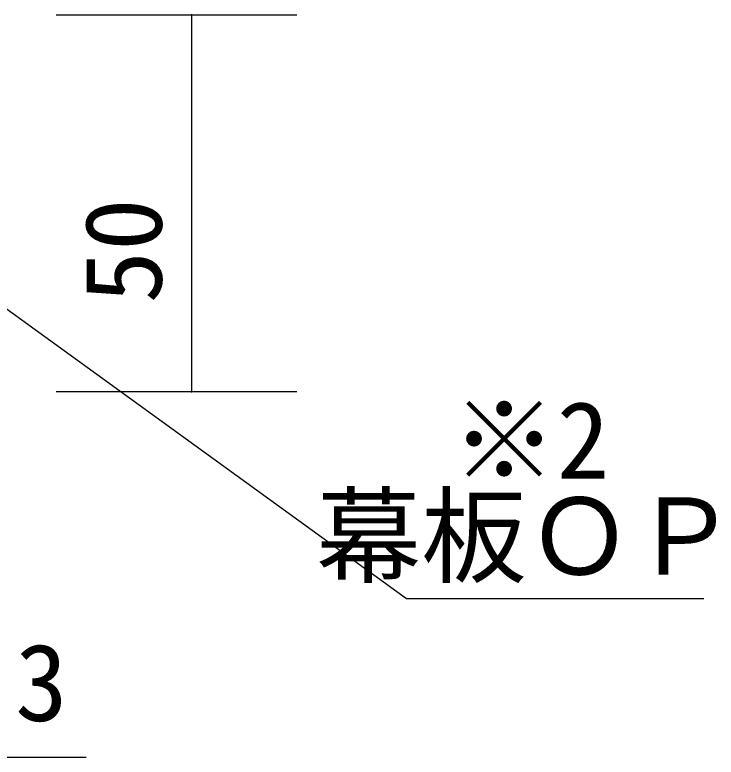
# Model space of a CAD drawing. Units: millimetres, scale not verified. Extents: x -800 to 800, y -554 to 554.
# Drawn here: x -344.8 to -251.6, y 309.7 to 408.2 of the extents above; entities that cross this region are included whole.
import ezdxf
from ezdxf.enums import TextEntityAlignment as Align

# ---------------------------------------------------------------- set-up
doc = ezdxf.new("R2010")
doc.units = ezdxf.units.MM
doc.header["$LTSCALE"] = 4
doc.layers.add('2-0', color=7, linetype='Continuous', lineweight=25)
doc.styles.add('ＭＳ ゴシック', font='')
doc.styles.get('ＭＳ ゴシック').set_extended_font_data('MS Gothic')

msp = doc.modelspace()

# ---------------------------------------------------------------- linework, layer by layer
at = {"layer": '2-0'}
for p, q in [((-307.293, 408.202), (-339.289, 408.202)), ((-321.29, 408.202), (-321.29, 358.204)), ((-321.249, 408.206), (-321.249, 408.202)), ((-307.293, 358.203), (-339.289, 358.203)), ((-321.249, 358.207), (-321.249, 358.203)), ((-507.285, 309.68), (-335.291, 309.68))]:
    msp.add_line(p, q, dxfattribs=at)
msp.add_lwpolyline([(-350.791, 372.75), (-292.759, 330.749), (-253.264, 330.749)], dxfattribs=at)
for centre, radius, start, end in [((-321.29, 408.202), 0.0406, 182.8143, 188.52266), ((-321.294, 408.202), 0.0365, 164.98205, 170.81891), ((-321.295, 408.202), 0.0352, 170.82015, 176.87476), ((-321.292, 408.202), 0.0379, 177.03052, 182.96948), ((-321.291, 408.202), 0.0394, 188.52766, 194.26961), ((-321.292, 408.202), 0.0379, 159.35032, 164.98281), ((-321.291, 408.201), 0.0393, 153.89716, 159.35252), ((-321.291, 408.202), 0.0386, 194.27412, 200.01921), ((-321.292, 408.202), 0.0382, 200.02303, 205.747), ((-321.29, 408.201), 0.0406, 148.5855, 153.90029), ((-321.292, 408.202), 0.0381, 205.75003, 211.43567), ((-321.292, 408.202), 0.0382, 211.43793, 217.0752), ((-321.289, 408.2), 0.0415, 143.37283, 148.58915), ((-321.292, 408.202), 0.0384, 217.07677, 222.66205), ((-321.288, 408.2), 0.0422, 138.21427, 143.37667), ((-321.288, 408.2), 0.0424, 133.06491, 138.21801), ((-321.291, 408.202), 0.0388, 222.66309, 228.198), ((-321.288, 408.2), 0.0424, 127.88189, 133.06831), ((-321.291, 408.202), 0.0392, 228.19868, 233.68851), ((-321.289, 408.2), 0.042, 122.62636, 127.88468), ((-321.291, 408.203), 0.0397, 233.68902, 239.14105), ((-321.291, 408.203), 0.0403, 239.14158, 244.56336), ((-321.289, 408.2), 0.0414, 117.26569, 122.62828), ((-321.289, 408.201), 0.0407, 111.77587, 117.26641), ((-321.29, 408.204), 0.0409, 244.56407, 249.96191), ((-321.289, 408.202), 0.0401, 106.14428, 111.7751), ((-321.29, 408.205), 0.0416, 249.96294, 255.34051), ((-321.29, 408.202), 0.0396, 100.3723, 106.14174), ((-321.29, 408.205), 0.0424, 255.34194, 260.69922), ((-321.29, 408.202), 0.0394, 94.47739, 100.36786), ((-321.29, 408.206), 0.0434, 260.70111, 266.03365), ((-321.29, 408.202), 0.0396, 88.49958, 94.47362), ((-321.29, 408.207), 0.0446, 266.03145, 271.33283), ((-321.29, 408.202), 0.0394, 82.56692, 88.50609), ((-321.29, 408.207), 0.044, 271.31091, 276.62796), ((-321.29, 408.202), 0.0394, 76.72834, 82.56154), ((-321.289, 408.206), 0.0429, 276.63007, 281.97583), ((-321.29, 408.202), 0.0398, 71.02356, 76.72486), ((-321.289, 408.205), 0.042, 281.97749, 287.34518), ((-321.29, 408.201), 0.0404, 65.46198, 71.02193), ((-321.289, 408.204), 0.0412, 287.3464, 292.73386), ((-321.29, 408.201), 0.0411, 60.03774, 65.46199), ((-321.289, 408.204), 0.0406, 292.73471, 298.14387), ((-321.29, 408.2), 0.0417, 54.73221, 60.0391), ((-321.288, 408.203), 0.04, 298.14447, 303.58047), ((-321.291, 408.2), 0.0422, 49.51672, 54.7346), ((-321.288, 408.203), 0.0395, 303.58097, 309.05093), ((-321.291, 408.2), 0.0425, 44.35521, 49.51985), ((-321.288, 408.202), 0.039, 309.05151, 314.56305), ((-321.291, 408.2), 0.0424, 39.20656, 44.35881), ((-321.288, 408.202), 0.0386, 314.56389, 320.12351), ((-321.29, 408.2), 0.0419, 34.02665, 39.21038), ((-321.287, 408.202), 0.0383, 320.1248, 325.73616), ((-321.29, 408.2), 0.0411, 28.77035, 34.03043), ((-321.287, 408.202), 0.0381, 325.73806, 331.40035), ((-321.289, 408.201), 0.04, 23.39371, 28.77379), ((-321.287, 408.202), 0.0381, 331.40299, 337.10949), ((-321.288, 408.201), 0.0386, 17.85659, 23.39643), ((-321.288, 408.202), 0.0384, 337.11291, 342.85005), ((-321.286, 408.202), 0.0372, 12.12611, 17.85814), ((-321.288, 408.202), 0.039, 342.85423, 348.6012), ((-321.285, 408.202), 0.0359, 6.18083, 12.12595), ((-321.289, 408.202), 0.0399, 348.60599, 354.33527), ((-321.29, 408.202), 0.0413, 354.34042, 0.01909), ((-321.29, 358.203), 0.0406, 171.47734, 177.1857), ((-321.291, 358.203), 0.0394, 165.73039, 171.47234), ((-321.292, 358.203), 0.0379, 177.03052, 182.96948), ((-321.295, 358.203), 0.0352, 183.12524, 189.17985), ((-321.294, 358.203), 0.0365, 189.18109, 195.01795), ((-321.292, 358.203), 0.0379, 195.01719, 200.64968), ((-321.292, 358.203), 0.0382, 154.253, 159.97697), ((-321.291, 358.203), 0.0386, 159.98079, 165.72588), ((-321.291, 358.204), 0.0393, 200.64748, 206.10284), ((-321.292, 358.203), 0.0381, 148.56433, 154.24997), ((-321.29, 358.204), 0.0406, 206.09971, 211.4145), ((-321.292, 358.203), 0.0382, 142.9248, 148.56207), ((-321.289, 358.205), 0.0415, 211.41085, 216.62717), ((-321.292, 358.203), 0.0384, 137.33795, 142.92323), ((-321.288, 358.205), 0.0422, 216.62333, 221.78573), ((-321.291, 358.203), 0.0388, 131.802, 137.33691), ((-321.288, 358.205), 0.0424, 221.78199, 226.93509), ((-321.291, 358.202), 0.0392, 126.31149, 131.80132), ((-321.288, 358.205), 0.0424, 226.93169, 232.11811), ((-321.291, 358.202), 0.0397, 120.85895, 126.31098), ((-321.289, 358.205), 0.042, 232.11532, 237.37364), ((-321.291, 358.202), 0.0403, 115.43664, 120.85842), ((-321.289, 358.204), 0.0414, 237.37172, 242.73431), ((-321.29, 358.201), 0.0409, 110.03809, 115.43593), ((-321.289, 358.204), 0.0407, 242.73359, 248.22413), ((-321.29, 358.2), 0.0416, 104.65949, 110.03706), ((-321.289, 358.203), 0.0401, 248.2249, 253.85572), ((-321.29, 358.2), 0.0424, 99.30078, 104.65806), ((-321.29, 358.203), 0.0396, 253.85826, 259.6277), ((-321.29, 358.199), 0.0434, 93.96635, 99.2989), ((-321.29, 358.203), 0.0394, 259.63214, 265.52261), ((-321.29, 358.197), 0.0446, 88.66717, 93.96855), ((-321.29, 358.203), 0.0396, 265.52638, 271.50042), ((-321.29, 358.198), 0.044, 83.37204, 88.68909), ((-321.29, 358.203), 0.0394, 271.49391, 277.43308), ((-321.29, 358.203), 0.0394, 277.43846, 283.27166), ((-321.289, 358.199), 0.0429, 78.02417, 83.36993), ((-321.29, 358.203), 0.0398, 283.27514, 288.97644), ((-321.289, 358.2), 0.042, 72.65482, 78.02251), ((-321.289, 358.201), 0.0412, 67.26614, 72.6536), ((-321.29, 358.204), 0.0404, 288.97807, 294.53802), ((-321.289, 358.201), 0.0406, 61.85613, 67.26529), ((-321.29, 358.204), 0.0411, 294.53801, 299.96226), ((-321.288, 358.202), 0.04, 56.41953, 61.85553), ((-321.29, 358.205), 0.0417, 299.9609, 305.26779), ((-321.291, 358.205), 0.0422, 305.2654, 310.48328), ((-321.288, 358.202), 0.0395, 50.94907, 56.41903), ((-321.288, 358.203), 0.039, 45.43695, 50.94849), ((-321.291, 358.205), 0.0425, 310.48015, 315.64479), ((-321.288, 358.203), 0.0386, 39.87649, 45.43611), ((-321.291, 358.205), 0.0424, 315.64119, 320.79344), ((-321.287, 358.203), 0.0383, 34.26384, 39.8752), ((-321.29, 358.205), 0.0419, 320.78962, 325.97335), ((-321.287, 358.203), 0.0381, 28.59965, 34.26194), ((-321.29, 358.204), 0.0411, 325.96957, 331.22965), ((-321.287, 358.203), 0.0381, 22.89051, 28.59701), ((-321.289, 358.204), 0.04, 331.22621, 336.60629), ((-321.288, 358.203), 0.0384, 17.14995, 22.88709), ((-321.288, 358.203), 0.0386, 336.60357, 342.14341), ((-321.288, 358.203), 0.039, 11.3988, 17.14577), ((-321.286, 358.203), 0.0372, 342.14186, 347.87389), ((-321.289, 358.203), 0.0399, 5.66473, 11.39401), ((-321.284, 358.203), 0.0347, 353.8216, 359.98446), ((-321.285, 358.203), 0.0359, 347.87405, 353.81917)]:
    msp.add_arc(centre, radius, start, end, dxfattribs=at)

# ---------------------------------------------------------------- texts
at = {"layer": '2-0', "style": 'ＭＳ ゴシック'}
msp.add_text('50', height=10.26, rotation=90, dxfattribs=at).set_placement((-322.184, 369.924), align=Align.BOTTOM_LEFT)
for s, p in [('※2', (-286.789, 343.573)), ('幕板ＯＰ', (-304.778, 330.833)), ('3', (-344.722, 311.407))]:
    msp.add_text(s, height=10.26, dxfattribs=at).set_placement(p, align=Align.BOTTOM_LEFT)

doc.saveas('drawing.dxf')
